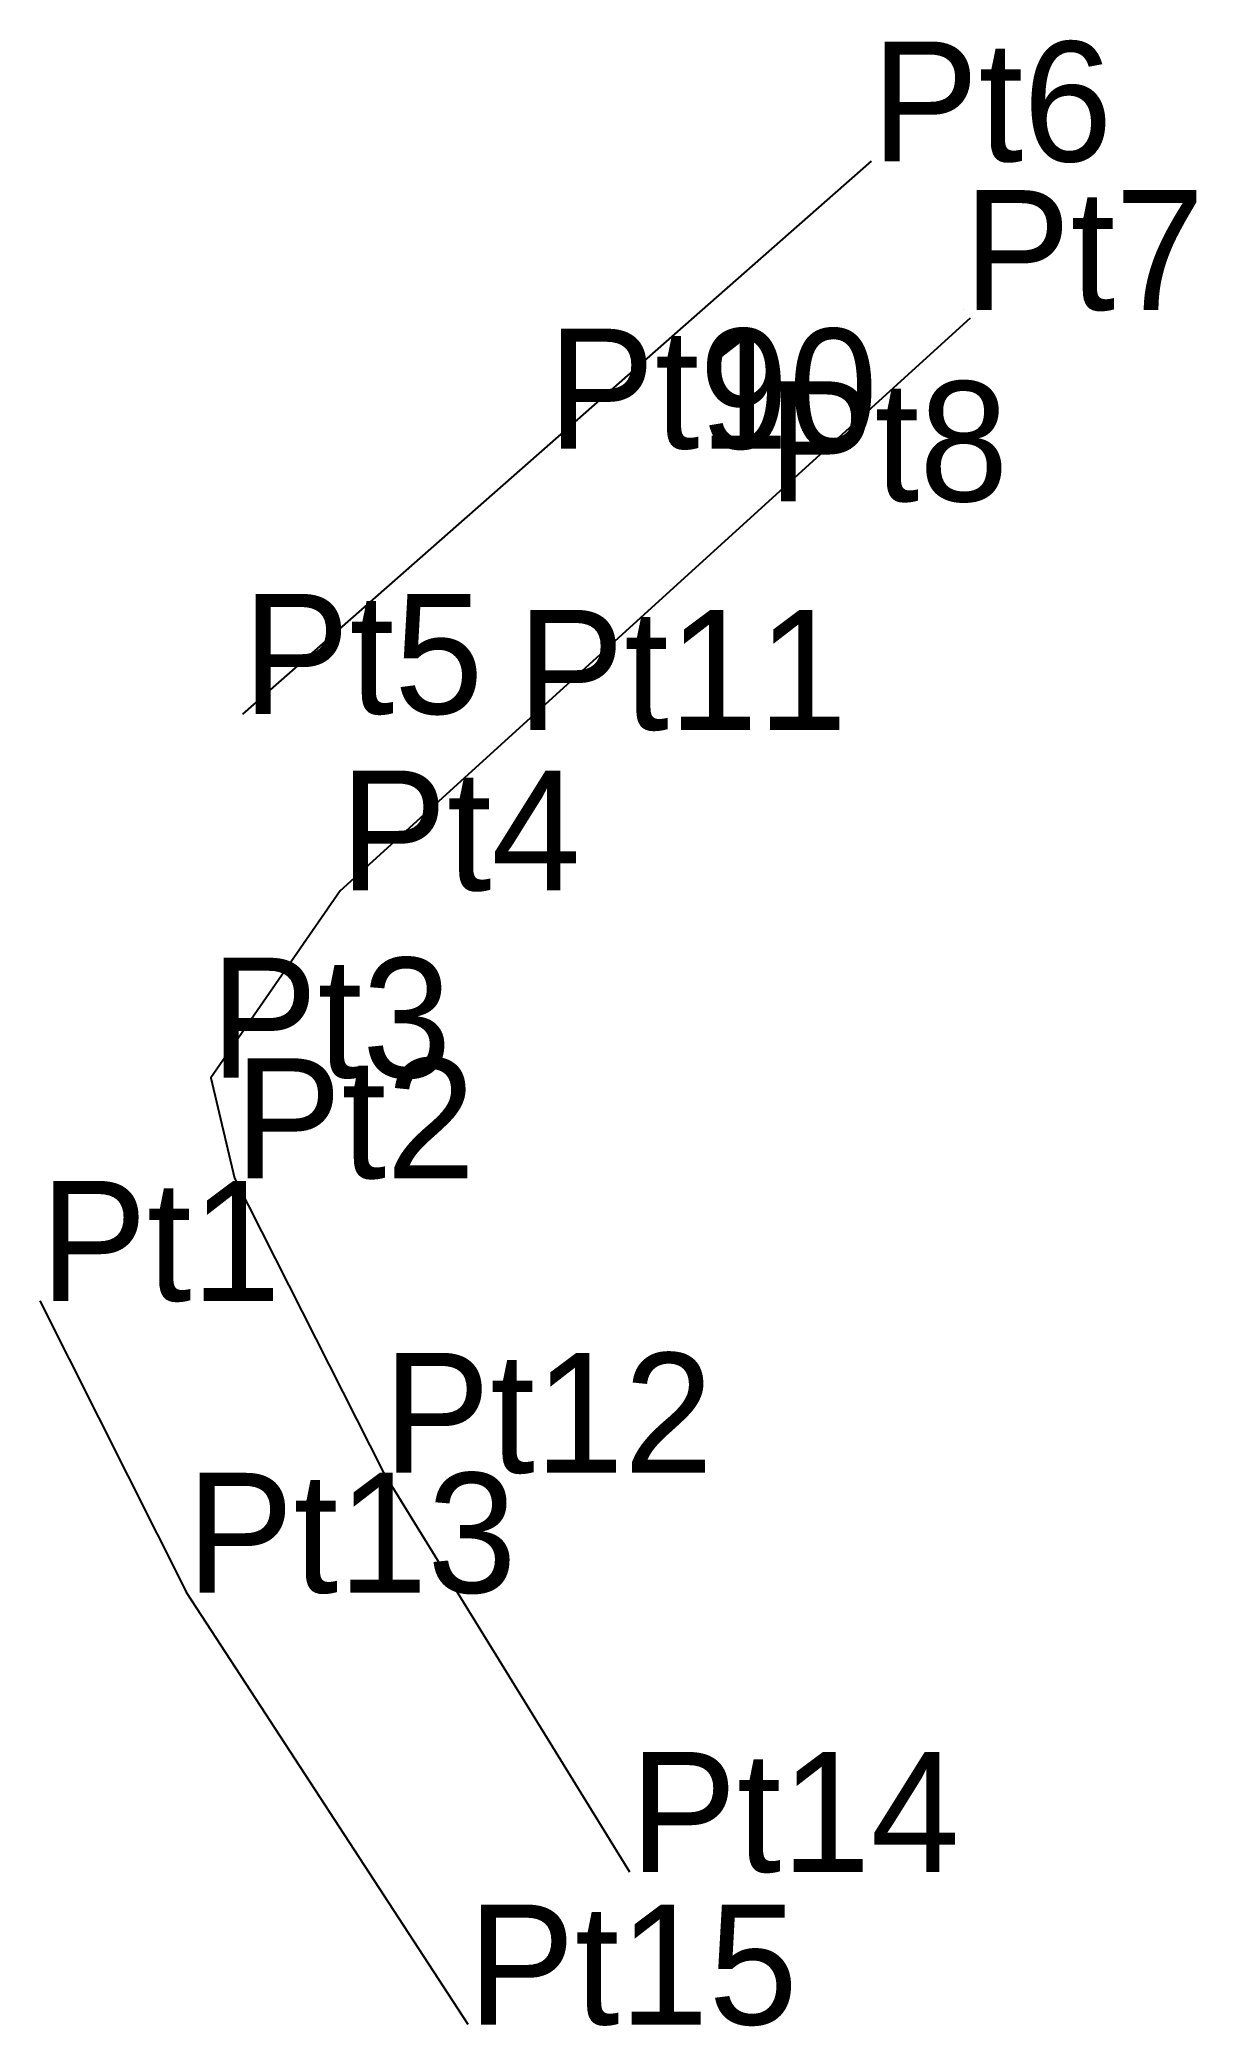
# Model space of a CAD drawing. Extents: x 551156.2 to 551173.5, y 1838898.8 to 1838928.6.
import ezdxf

# ---------------------------------------------------------------- set-up
doc = ezdxf.new("R2010")
doc.units = 0
for name, color, linetype in [('Level 12', 7, 'Continuous'), ('Level 22', 7, 'Continuous'), ('Level 7', 7, 'Continuous')]:
    doc.layers.add(name, color=color, linetype=linetype)

msp = doc.modelspace()

# ---------------------------------------------------------------- linework, layer by layer
at = {"layer": 'Level 22'}
for p, q in [((551159.223, 1838918.486), (551168.658, 1838926.785)), ((551160.682, 1838915.835), (551170.144, 1838924.433)), ((551156.175, 1838909.68), (551158.376, 1838905.305)), ((551161.334, 1838907.103), (551165.028, 1838901.11)), ((551162.605, 1838898.822), (551158.376, 1838905.305))]:
    msp.add_line(p, q, dxfattribs=at)
msp.add_lwpolyline([(551160.682, 1838915.835), (551158.741, 1838913.027), (551159.1, 1838911.521), (551161.334, 1838907.103)], dxfattribs=at)
at = {"layer": 'Level 7'}
for p, q in [((551168.658, 1838926.785), (551168.658, 1838926.785)), ((551170.035, 1838924.553), (551170.035, 1838924.553)), ((551163.802, 1838922.467), (551163.802, 1838922.467)), ((551163.802, 1838922.467), (551163.802, 1838922.467)), ((551167.103, 1838921.683), (551167.103, 1838921.683)), ((551159.223, 1838918.486), (551159.223, 1838918.486)), ((551163.343, 1838918.253), (551163.343, 1838918.253)), ((551160.682, 1838915.835), (551160.682, 1838915.835)), ((551158.741, 1838913.027), (551158.741, 1838913.027)), ((551159.1, 1838911.521), (551159.1, 1838911.521)), ((551156.175, 1838909.68), (551156.175, 1838909.68)), ((551161.334, 1838907.103), (551161.334, 1838907.103)), ((551158.376, 1838905.305), (551158.376, 1838905.305)), ((551165.028, 1838901.11), (551165.028, 1838901.11)), ((551162.605, 1838898.822), (551162.605, 1838898.822))]:
    msp.add_line(p, q, dxfattribs=at)

# ---------------------------------------------------------------- texts
at = {"layer": 'Level 12'}
for s, p in [('Pt6', (551168.66, 1838926.78)), ('Pt7', (551170.04, 1838924.55)), ('Pt9', (551163.8, 1838922.47)), ('Pt10', (551163.8, 1838922.47)), ('Pt8', (551167.1, 1838921.68)), ('Pt5', (551159.22, 1838918.49)), ('Pt11', (551163.34, 1838918.25)), ('Pt4', (551160.68, 1838915.84)), ('Pt3', (551158.74, 1838913.03)), ('Pt2', (551159.1, 1838911.52)), ('Pt1', (551156.18, 1838909.68)), ('Pt12', (551161.33, 1838907.1)), ('Pt13', (551158.38, 1838905.3)), ('Pt14', (551165.03, 1838901.11)), ('Pt15', (551162.6, 1838898.82))]:
    msp.add_text(s, height=1.8, dxfattribs=at).set_placement(p)

doc.saveas('drawing.dxf')
